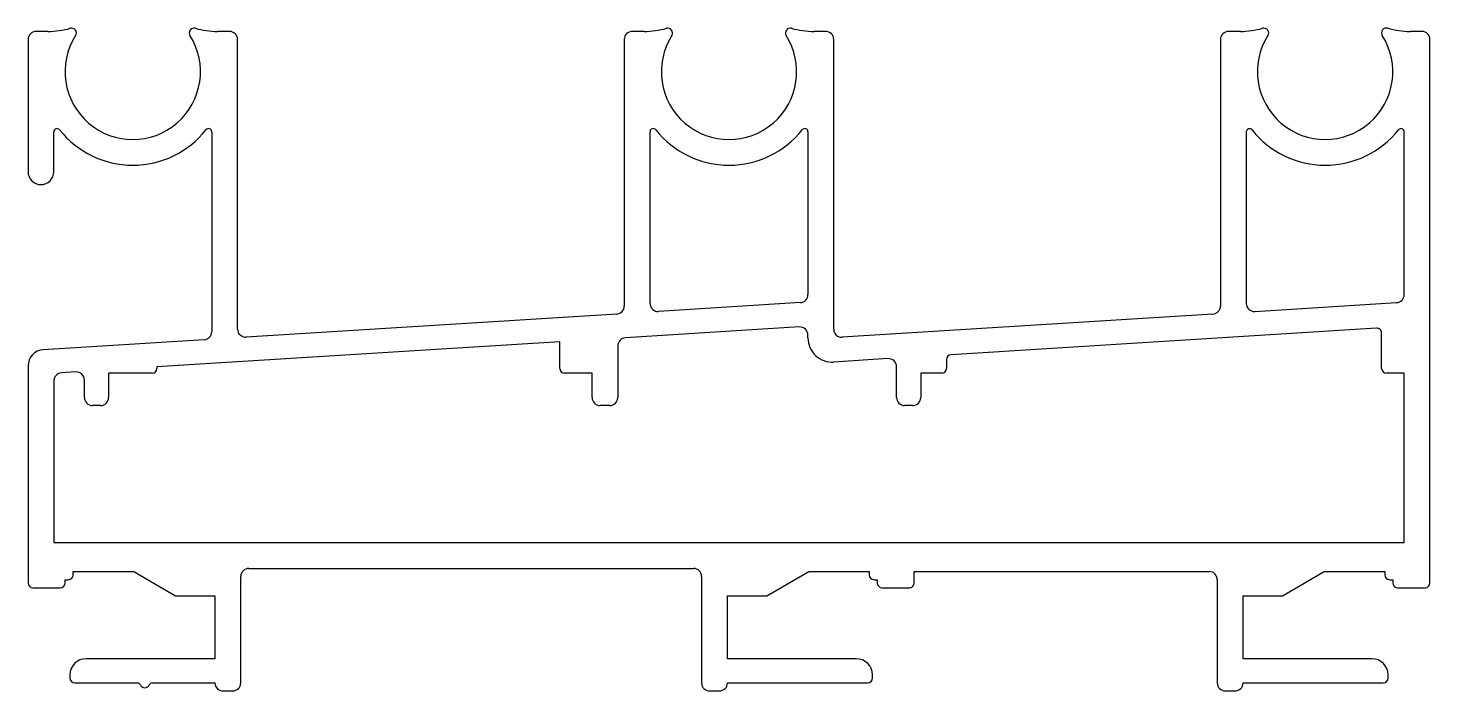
# Model space of a CAD drawing. Extents: x 482.9 to 569.9, y 486.9 to 528.
import ezdxf

# ---------------------------------------------------------------- set-up
doc = ezdxf.new("R2010")
doc.units = 0
doc.layers.add('OLCU', color=242, linetype='CONTINUOUS')

msp = doc.modelspace()

# ---------------------------------------------------------------- linework, layer by layer
at = {"layer": 'OLCU', "color": 0}
for p, q in [((482.947, 527.275), (482.947, 519.075)), ((484.179, 527.775), (483.447, 527.775)), ((495.447, 527.775), (494.714, 527.775)), ((495.947, 509.316), (495.947, 527.275)), ((519.947, 527.275), (519.947, 510.745)), ((521.179, 527.775), (520.447, 527.775)), ((532.447, 527.775), (531.714, 527.775)), ((532.947, 509.308), (532.947, 527.275)), ((556.947, 527.275), (556.947, 510.745)), ((558.179, 527.775), (557.447, 527.775)), ((569.447, 527.775), (568.714, 527.775)), ((569.947, 493.575), (569.947, 527.275)), ((484.547, 519.075), (484.547, 521.546)), ((494.347, 521.546), (494.347, 509.154)), ((521.547, 510.907), (521.547, 521.546)), ((531.347, 521.546), (531.347, 511.454)), ((558.547, 521.54), (558.547, 510.908)), ((568.347, 511.458), (568.347, 521.552)), ((530.878, 510.955), (522.078, 510.408)), ((559.078, 510.409), (567.878, 510.959)), ((519.478, 510.246), (496.478, 508.817)), ((556.478, 510.246), (533.478, 508.809)), ((530.815, 509.448), (520.015, 508.777)), ((566.628, 509.378), (540.228, 507.728)), ((566.947, 506.875), (566.947, 509.078)), ((493.878, 508.655), (483.884, 508.034)), ((515.947, 508.524), (490.947, 506.97)), ((515.947, 506.875), (515.947, 508.524)), ((519.547, 508.278), (519.547, 505.075)), ((531.347, 508.769), (531.347, 508.949)), ((536.315, 507.483), (532.94, 507.272)), ((539.947, 507.428), (539.947, 506.875)), ((482.947, 507.036), (482.947, 493.575)), ((485.915, 506.657), (485.015, 506.601)), ((490.647, 506.575), (487.947, 506.575)), ((487.947, 506.575), (487.947, 505.075)), ((490.947, 506.97), (490.947, 506.875)), ((517.947, 506.575), (516.247, 506.575)), ((517.947, 505.075), (517.947, 506.575)), ((536.847, 505.075), (536.847, 506.984)), ((538.347, 506.575), (538.347, 505.075)), ((539.647, 506.575), (538.347, 506.575)), ((568.347, 506.575), (567.247, 506.575)), ((568.347, 496.075), (568.347, 506.575)), ((484.547, 506.102), (484.547, 496.075)), ((486.447, 505.075), (486.447, 506.158)), ((487.447, 504.575), (486.947, 504.575)), ((519.047, 504.575), (518.447, 504.575)), ((537.847, 504.575), (537.347, 504.575)), ((484.547, 496.075), (568.347, 496.075)), ((485.747, 494.075), (485.747, 494.275)), ((485.747, 494.275), (489.502, 494.275)), ((489.502, 494.275), (492.1, 492.775)), ((496.647, 494.475), (524.247, 494.475)), ((528.793, 492.775), (531.391, 494.275)), ((531.391, 494.275), (535.147, 494.275)), ((535.147, 494.275), (535.147, 494.075)), ((537.947, 494.275), (556.247, 494.275)), ((537.947, 493.575), (537.947, 494.275)), ((560.793, 492.775), (563.391, 494.275)), ((563.391, 494.275), (567.147, 494.275)), ((567.147, 494.275), (567.147, 494.075)), ((485.247, 493.575), (485.247, 493.775)), ((485.247, 493.775), (485.447, 493.775)), ((496.147, 487.375), (496.147, 493.975)), ((524.747, 493.975), (524.747, 487.375)), ((535.447, 493.775), (535.647, 493.775)), ((535.647, 493.775), (535.647, 493.575)), ((556.747, 493.775), (556.747, 487.375)), ((567.447, 493.775), (567.647, 493.775)), ((567.647, 493.775), (567.647, 493.575)), ((483.247, 493.275), (484.947, 493.275)), ((492.1, 492.775), (494.547, 492.775)), ((494.547, 492.775), (494.547, 488.875)), ((526.347, 492.775), (528.793, 492.775)), ((526.347, 488.875), (526.347, 492.775)), ((535.947, 493.275), (537.647, 493.275)), ((558.347, 492.775), (560.793, 492.775)), ((558.347, 488.875), (558.347, 492.775)), ((567.947, 493.275), (569.647, 493.275)), ((494.547, 488.875), (486.547, 488.875)), ((534.347, 488.875), (526.347, 488.875)), ((566.347, 488.875), (558.347, 488.875)), ((485.547, 487.875), (485.547, 487.675)), ((485.847, 487.375), (489.738, 487.375)), ((490.655, 487.375), (494.547, 487.375)), ((526.347, 487.375), (535.047, 487.375)), ((535.347, 487.675), (535.347, 487.875)), ((558.347, 487.375), (567.047, 487.375)), ((567.347, 487.675), (567.347, 487.875)), ((495.047, 486.875), (495.647, 486.875)), ((525.247, 486.875), (525.847, 486.875)), ((557.247, 486.875), (557.847, 486.875))]:
    msp.add_line(p, q, dxfattribs=at)
for centre, radius, start, end in [((483.447, 527.275), 0.5, 90, 180), ((484.179, 532.775), 5, 270, 286.05128), ((489.447, 525.275), 4.2, 147.66931, 32.33069), ((485.644, 527.682), 0.3, 327.66931, 106.05128), ((493.249, 527.682), 0.3, 73.94872, 212.33069), ((494.714, 532.775), 5, 253.94872, 270), ((495.447, 527.275), 0.5, 0, 90), ((520.447, 527.275), 0.5, 90, 180), ((521.179, 532.775), 5, 270, 286.05128), ((526.447, 525.275), 4.2, 147.66931, 32.33069), ((522.644, 527.682), 0.3, 327.66931, 106.05128), ((530.249, 527.682), 0.3, 73.94872, 212.33069), ((531.714, 532.775), 5, 253.94872, 270), ((532.447, 527.275), 0.5, 0, 90), ((557.447, 527.275), 0.5, 90, 180), ((558.179, 532.775), 5, 270, 285.98908), ((563.442, 525.276), 4.2, 147.69589, 32.35091), ((559.639, 527.68), 0.3, 327.69589, 105.98908), ((567.244, 527.684), 0.3, 73.88949, 212.35091), ((568.714, 532.775), 5, 253.88949, 270), ((569.447, 527.275), 0.5, 0, 90), ((484.747, 521.546), 0.2, 38.43321, 180), ((489.447, 525.275), 5.8, 218.43321, 321.56679), ((494.147, 521.546), 0.2, 0, 141.56679), ((521.747, 521.546), 0.2, 38.43321, 180), ((526.447, 525.275), 5.8, 218.43321, 321.56679), ((531.147, 521.546), 0.2, 0, 141.56679), ((558.747, 521.54), 0.2, 38.50098, 180), ((563.442, 525.276), 5.8, 218.50098, 321.63466), ((568.147, 521.552), 0.2, 0, 141.63466), ((483.747, 519.075), 0.8, 180, 270), ((483.747, 519.075), 0.8, 270, 360), ((519.447, 510.745), 0.5, 273.55705, 360), ((522.047, 510.907), 0.5, 180, 273.55705), ((530.847, 511.454), 0.5, 273.55705, 0), ((556.447, 510.745), 0.5, 273.57633, 0), ((559.047, 510.908), 0.5, 180, 273.57633), ((567.847, 511.458), 0.5, 273.57633, 0), ((493.847, 509.154), 0.5, 273.55705, 360), ((496.447, 509.316), 0.5, 180, 273.55705), ((530.847, 508.949), 0.5, 360, 93.55705), ((533.447, 509.308), 0.5, 180, 273.57633), ((566.647, 509.078), 0.3, 360, 93.57633), ((520.047, 508.278), 0.5, 93.55705, 180), ((532.847, 508.769), 1.5, 180, 273.57633), ((483.947, 507.036), 1, 93.55705, 180), ((536.347, 506.984), 0.5, 360, 93.57633), ((540.247, 507.428), 0.3, 93.57633, 180), ((485.047, 506.102), 0.5, 93.55705, 180), ((485.947, 506.158), 0.5, 0, 93.55705), ((490.647, 506.875), 0.3, 270, 0), ((516.247, 506.875), 0.3, 180, 270), ((539.647, 506.875), 0.3, 270, 0), ((567.247, 506.875), 0.3, 180, 270), ((486.947, 505.075), 0.5, 180, 270), ((487.447, 505.075), 0.5, 270, 0), ((518.447, 505.075), 0.5, 180, 270), ((519.047, 505.075), 0.5, 270, 0), ((537.347, 505.075), 0.5, 180, 270), ((537.847, 505.075), 0.5, 270, 0), ((496.647, 493.975), 0.5, 90, 180), ((524.247, 493.975), 0.5, 0, 90), ((556.247, 493.775), 0.5, 0, 90), ((483.247, 493.575), 0.3, 180, 270), ((484.947, 493.575), 0.3, 270, 0), ((485.447, 494.075), 0.3, 270, 0), ((535.447, 494.075), 0.3, 180, 270), ((535.947, 493.575), 0.3, 180, 270), ((537.647, 493.575), 0.3, 270, 0), ((567.447, 494.075), 0.3, 180, 270), ((567.947, 493.575), 0.3, 180, 270), ((569.647, 493.575), 0.3, 270, 0), ((486.547, 487.875), 1, 90, 180), ((534.347, 487.875), 1, 0, 90), ((566.347, 487.875), 1, 0, 90), ((485.847, 487.675), 0.3, 180, 270), ((489.738, 487.175), 0.2, 23.57818, 90), ((490.197, 487.375), 0.3, 203.57818, 336.42182), ((490.655, 487.175), 0.2, 90, 156.42182), ((495.047, 487.375), 0.5, 180, 270), ((495.647, 487.375), 0.5, 270, 0), ((525.247, 487.375), 0.5, 180, 270), ((525.847, 487.375), 0.5, 270, 0), ((535.047, 487.675), 0.3, 270, 0), ((557.247, 487.375), 0.5, 180, 270), ((557.847, 487.375), 0.5, 270, 0), ((567.047, 487.675), 0.3, 270, 0)]:
    msp.add_arc(centre, radius, start, end, dxfattribs=at)

doc.saveas('drawing.dxf')
